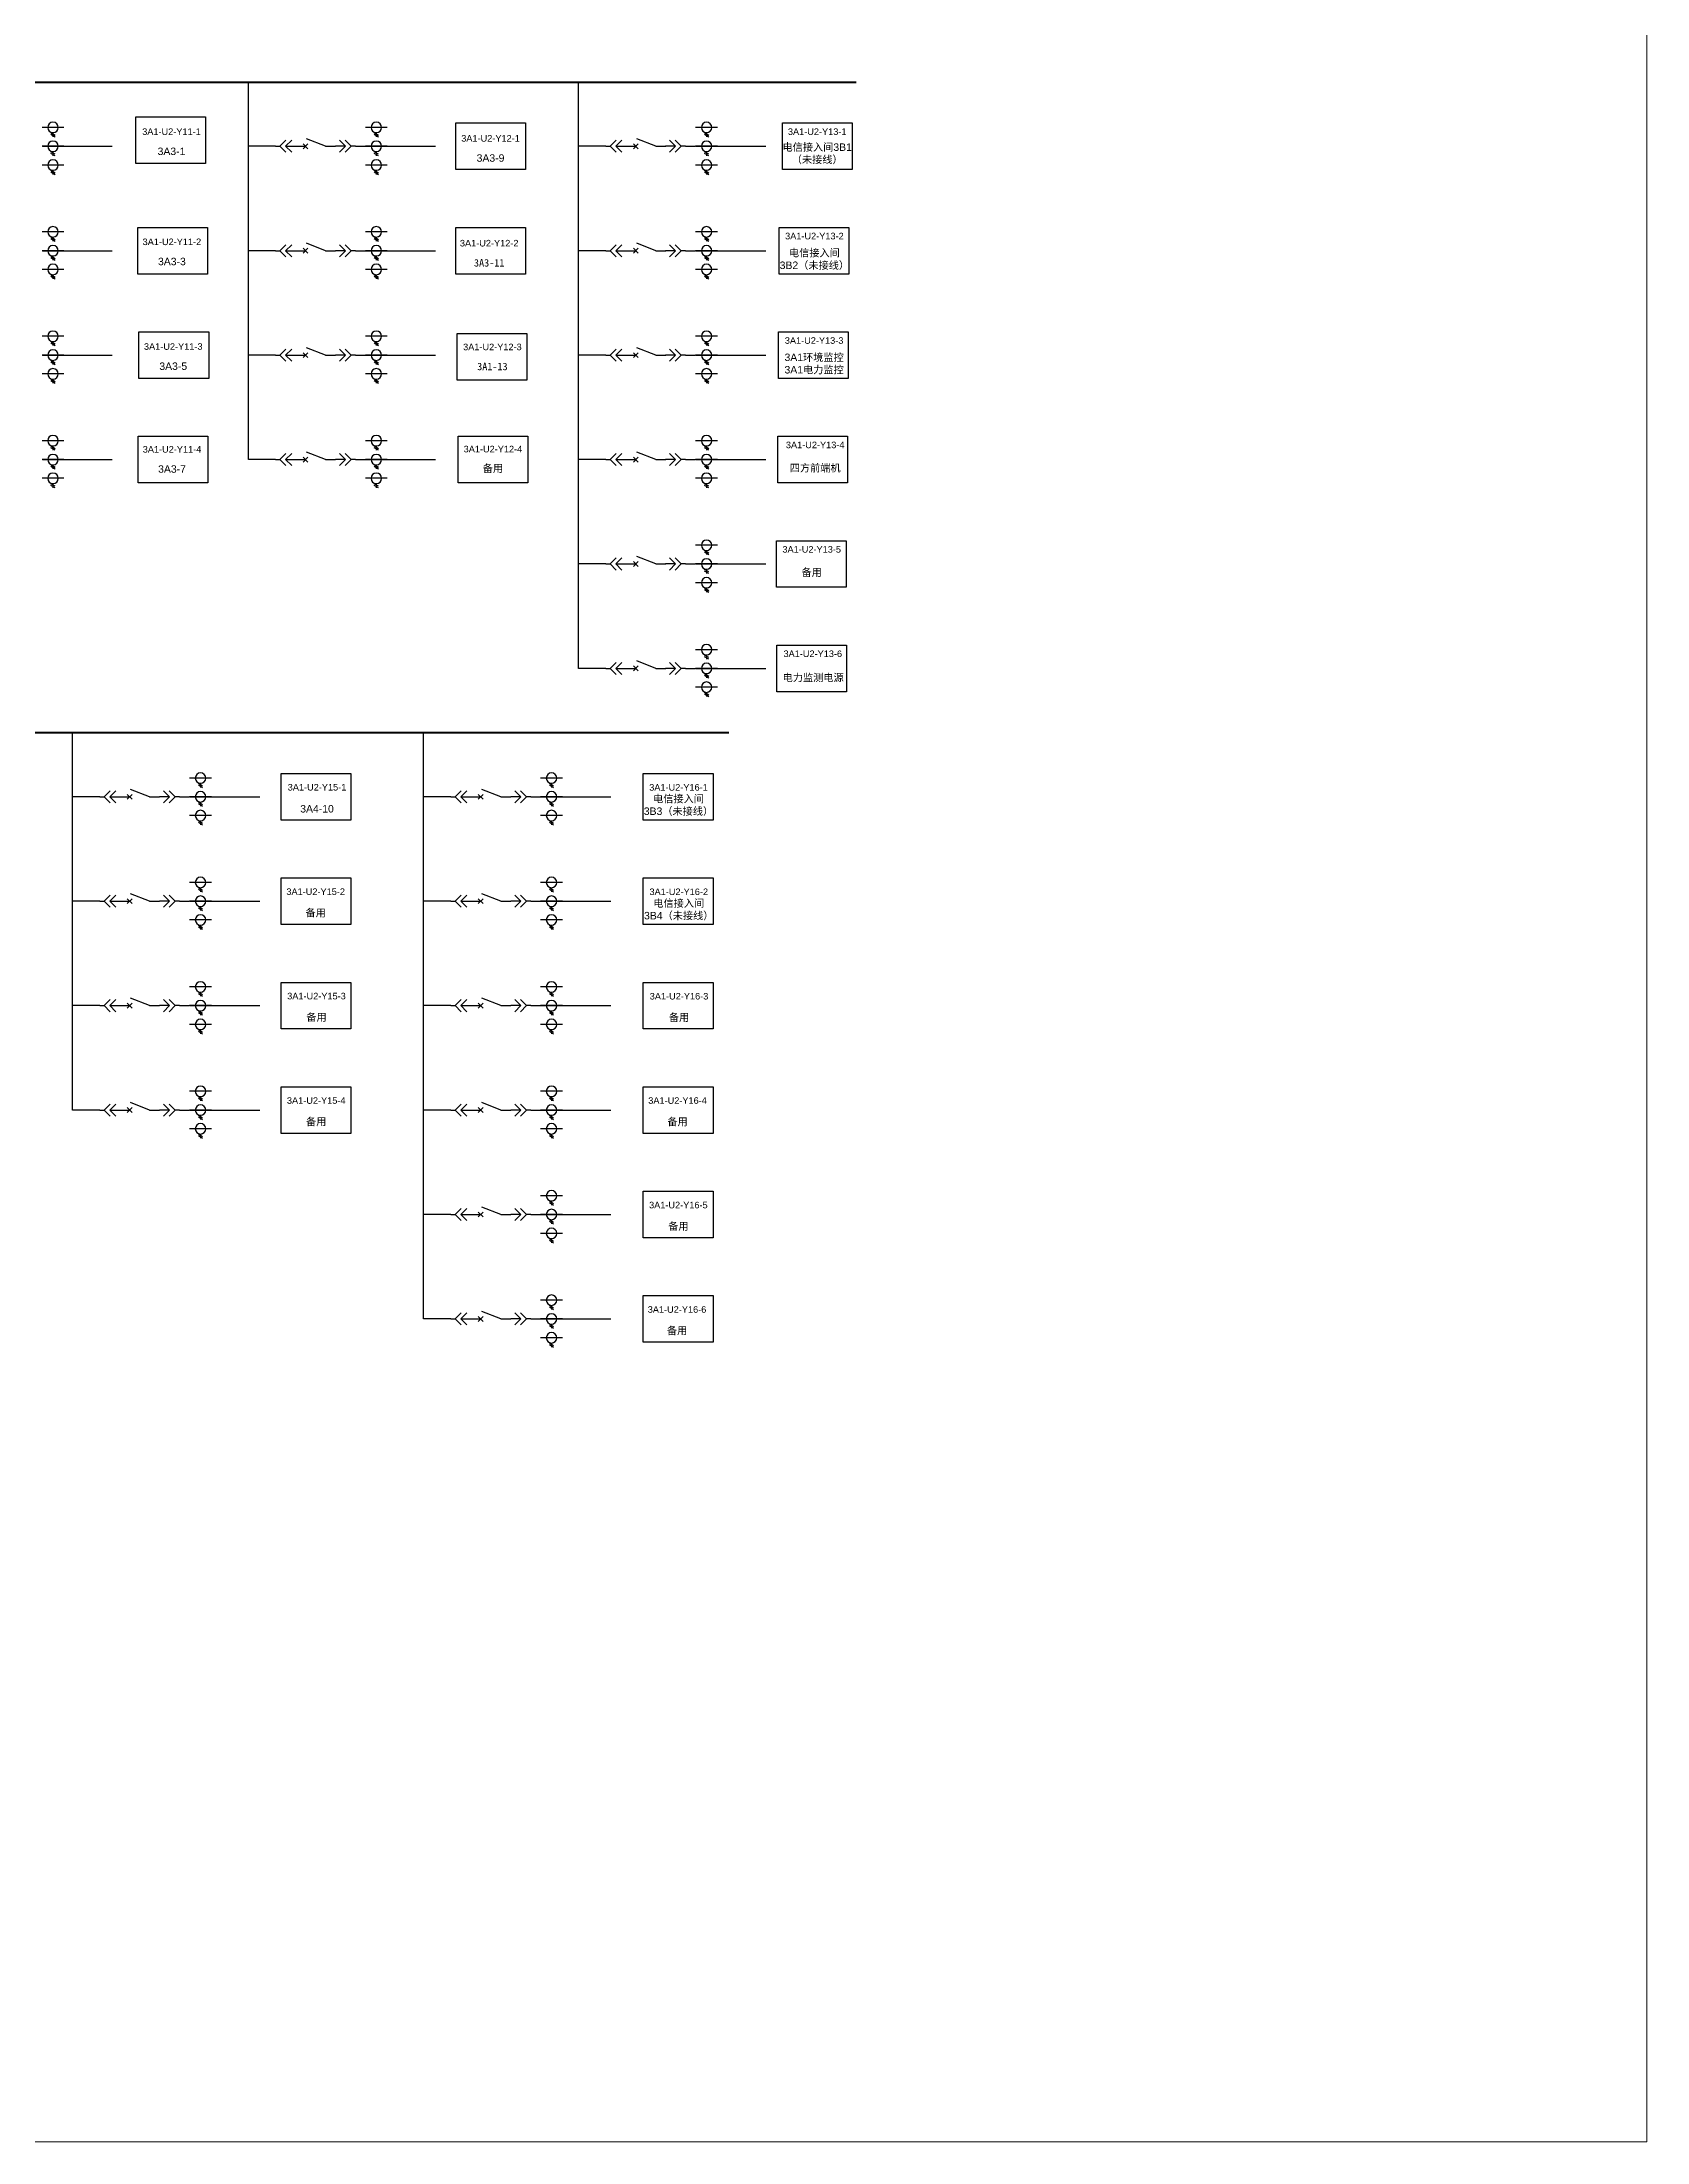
# Model space of a CAD drawing. Header units: millimetres. Extents: x 15 to 365, y 9 to 309.
# Drawn here: x 244.9 to 364.8, y 9.3 to 166.2 of the extents above; entities that cross this region are included whole.
import ezdxf

# ---------------------------------------------------------------- set-up
doc = ezdxf.new("R2010")
doc.units = ezdxf.units.MM
doc.styles.get("Standard").update_dxf_attribs({"font": 'arial.ttf'})

# ---------------------------------------------------------------- blocks, each defined once
blk = doc.blocks.new('DYDQAA03')
at = {"color": 0}
for points in [[(0, 0), (0, -1.5)], [(-2.12, -3.62), (0, -1.5)], [(-2.12, -5.62), (0, -3.5)], [(2.12, -3.62), (0, -1.5)], [(2.12, -5.62), (0, -3.5)], [(0, -3.5), (0, -7)]]:
    blk.add_lwpolyline(points, dxfattribs=at)
blk = doc.blocks.new('DYDQAA09')
at = {"color": 0}
blk.add_lwpolyline([(0, 0), (0, -3.5)], dxfattribs=at)
blk.add_lwpolyline([(0, 0), (0, -3.5)], dxfattribs=at)
blk.add_lwpolyline([(0, 0), (0, -3.5)], dxfattribs=at)
blk.add_lwpolyline([(0, 0), (0, -3.5)], dxfattribs=at)
blk.add_lwpolyline([(0, 0), (0, -3.5)], dxfattribs=at)
blk.add_lwpolyline([(0, 0), (0, -3.5)], dxfattribs=at)
blk.add_lwpolyline([(0, 0), (0, -3.5)], dxfattribs=at)
blk.add_lwpolyline([(0, 0), (0, -3.5)], dxfattribs=at)
blk.add_lwpolyline([(0, 0), (0, -3.5)], dxfattribs=at)
blk = doc.blocks.new('DYDQ0201')
at = {"color": 0}
for points in [[(0.86, -0.86), (-0.86, 0.86)], [(-0.86, -0.86), (0.86, 0.86)], [(0, -7), (-2.61, -0.37)]]:
    blk.add_lwpolyline(points, dxfattribs=at)
blk = doc.blocks.new('DYDQAA04')
at = {"color": 0}
for points in [[(0, -3.5), (0, 0)], [(-2.12, -1.38), (0, -3.5)], [(-2.12, -3.38), (0, -5.5)], [(2.12, -1.38), (0, -3.5)], [(2.12, -3.38), (0, -5.5)], [(0, -7), (0, -5.5)]]:
    blk.add_lwpolyline(points, dxfattribs=at)
blk = doc.blocks.new('A$C03DD39B5')
for p, q in [((417, 475), (283, 392)), ((417, 422), (283, 339)), ((350, 333), (350, 467))]:
    blk.add_line(p, q)
blk.add_lwpolyline([(700, 167), (0, 167)])
blk.add_circle((350, 167), 167)

msp = doc.modelspace()

# ---------------------------------------------------------------- linework, layer by layer
at = {"color": 1, "lineweight": 40}
for p, q in [((229.1, 163.2, 2044.46), (305.68, 163.2, 2044.46)), ((215.96, 114.61, 2451.43), (296.18, 114.61, 2451.43))]:
    msp.add_line(p, q, dxfattribs=at)
for p, q in [((260.29, 150.61, 2044.46), (260.29, 163.2, 2044.46)), ((284.96, 150.61, -6182.45), (284.96, 163.2, 2044.46)), ((244.92, 158.41, 2862.41), (246.56, 158.41, 2862.41)), ((246.56, 158.41, 2862.41), (250.13, 158.41, 2862.41)), ((262.33, 158.41, 661.18), (260.29, 158.41, 1352.82)), ((269.07, 158.41, 2862.41), (270.71, 158.41, 2862.41)), ((270.71, 158.41, 2862.41), (274.28, 158.41, 2862.41)), ((286.99, 158.41, -7565.73), (284.96, 158.41, -6874.09)), ((293.74, 158.41, -5364.51), (295.38, 158.41, -5364.51)), ((295.38, 158.41, -5364.51), (298.95, 158.41, -5364.51)), ((244.92, 150.61, 4245.69), (246.56, 150.61, 4245.69)), ((246.56, 150.61, 4245.69), (250.13, 150.61, 4245.69)), ((262.33, 150.61, 2044.46), (260.29, 150.61, 2044.46)), ((260.29, 142.81, 2736.11), (260.29, 150.61, 2044.46)), ((269.07, 150.61, 4245.69), (270.71, 150.61, 4245.69)), ((270.71, 150.61, 4245.69), (274.28, 150.61, 4245.69)), ((286.99, 150.61, -6182.45), (284.96, 150.61, -6182.45)), ((284.96, 142.81, -5490.81), (284.96, 150.61, -6182.45)), ((293.74, 150.61, -3981.23), (295.38, 150.61, -3981.23)), ((295.38, 150.61, -3981.23), (298.95, 150.61, -3981.23)), ((244.92, 142.81, 4937.33), (246.56, 142.81, 4937.33)), ((246.56, 142.81, 4937.33), (250.13, 142.81, 4937.33)), ((262.33, 142.81, 2736.11), (260.29, 142.81, 2736.11)), ((260.29, 135.01, 3427.75), (260.29, 142.81, 2736.11)), ((269.07, 142.81, 4937.33), (270.71, 142.81, 4937.33)), ((270.71, 142.81, 4937.33), (274.28, 142.81, 4937.33)), ((286.99, 142.81, -5490.81), (284.96, 142.81, -5490.81)), ((284.96, 135.01, -4799.17), (284.96, 142.81, -5490.81)), ((293.74, 142.81, -3289.59), (295.38, 142.81, -3289.59)), ((295.38, 142.81, -3289.59), (298.95, 142.81, -3289.59)), ((244.92, 135.01, 5628.97), (246.56, 135.01, 5628.97)), ((246.56, 135.01, 5628.97), (250.13, 135.01, 5628.97)), ((262.33, 135.01, 3427.75), (260.29, 135.01, 3427.75)), ((269.07, 135.01, 5628.97), (270.71, 135.01, 5628.97)), ((270.71, 135.01, 5628.97), (274.28, 135.01, 5628.97)), ((286.99, 135.01, -4799.17), (284.96, 135.01, -4799.17)), ((284.96, 127.21, -4107.09), (284.96, 135.01, -4798.73)), ((293.74, 135.01, -2597.95), (295.38, 135.01, -2597.95)), ((295.38, 135.01, -2597.95), (298.95, 135.01, -2597.95)), ((286.99, 127.21, -4107.09), (284.96, 127.21, -4107.09)), ((284.96, 119.41, -3415.45), (284.96, 127.21, -4107.09)), ((293.74, 127.21, -1905.86), (295.38, 127.21, -1905.86)), ((295.38, 127.21, -1905.86), (298.95, 127.21, -1905.86)), ((286.99, 119.41, -3415.45), (284.96, 119.41, -3415.45)), ((293.74, 119.41, -1214.22), (295.38, 119.41, -1214.22)), ((295.38, 119.41, -1214.22), (298.95, 119.41, -1214.22)), ((247.15, 102.02, 2451.43), (247.15, 114.61, 2451.43)), ((273.38, 102.02, -5775.48), (273.38, 114.61, 2451.43)), ((249.19, 109.82, 1068.15), (247.15, 109.82, 1759.79)), ((255.94, 109.82, 3269.37), (257.58, 109.82, 3269.37)), ((257.58, 109.82, 3269.37), (261.14, 109.82, 3269.37)), ((275.42, 109.82, -7158.77), (273.38, 109.82, -6467.12)), ((282.17, 109.82, -4957.54), (283.81, 109.82, -4957.54)), ((283.81, 109.82, -4957.54), (287.37, 109.82, -4957.54)), ((249.19, 102.02, 2451.43), (247.15, 102.02, 2451.43)), ((247.15, 94.22, 3143.07), (247.15, 102.02, 2451.43)), ((255.94, 102.02, 4652.65), (257.58, 102.02, 4652.65)), ((257.58, 102.02, 4652.65), (261.14, 102.02, 4652.65)), ((275.42, 102.02, -5775.48), (273.38, 102.02, -5775.48)), ((273.38, 94.22, -5083.84), (273.38, 102.02, -5775.48)), ((282.17, 102.02, -3574.26), (283.81, 102.02, -3574.26)), ((283.81, 102.02, -3574.26), (287.37, 102.02, -3574.26)), ((249.19, 94.22, 3143.07), (247.15, 94.22, 3143.07)), ((247.15, 86.42, 3834.71), (247.15, 94.22, 3143.07)), ((255.94, 94.22, 5344.3), (257.58, 94.22, 5344.3)), ((257.58, 94.22, 5344.3), (261.14, 94.22, 5344.3)), ((275.42, 94.22, -5083.84), (273.38, 94.22, -5083.84)), ((273.38, 86.42, -4392.2), (273.38, 94.22, -5083.84)), ((282.17, 94.22, -2882.62), (283.81, 94.22, -2882.62)), ((283.81, 94.22, -2882.62), (287.37, 94.22, -2882.62)), ((249.19, 86.42, 3834.71), (247.15, 86.42, 3834.71)), ((255.94, 86.42, 6035.94), (257.58, 86.42, 6035.94)), ((257.58, 86.42, 6035.94), (261.14, 86.42, 6035.94)), ((275.42, 86.42, -4392.2), (273.38, 86.42, -4392.2)), ((273.38, 78.62, -3700.12), (273.38, 86.42, -4391.76)), ((282.17, 86.42, -2190.98), (283.81, 86.42, -2190.98)), ((283.81, 86.42, -2190.98), (287.37, 86.42, -2190.98)), ((275.42, 78.62, -3700.12), (273.38, 78.62, -3700.12)), ((273.38, 70.82, -3008.48), (273.38, 78.62, -3700.12)), ((282.17, 78.62, -1498.9), (283.81, 78.62, -1498.9)), ((283.81, 78.62, -1498.9), (287.37, 78.62, -1498.9)), ((275.42, 70.82, -3008.48), (273.38, 70.82, -3008.48)), ((282.17, 70.82, -807.26), (283.81, 70.82, -807.26)), ((283.81, 70.82, -807.26), (287.37, 70.82, -807.26))]:
    msp.add_line(p, q)
at = {"color": 1, "lineweight": 13, "ltscale": 0.001071}
msp.add_lwpolyline([(15.42, 309.08), (364.76, 309.08), (364.76, 9.34), (15.42, 9.34)], close=True, dxfattribs=at)
for points, elevation in [([(251.88, 160.6), (257.09, 160.6), (257.09, 157.13), (251.88, 157.13)], 817.94), ([(275.78, 160.15), (280.99, 160.15), (280.99, 156.67), (275.78, 156.67)], 817.94), ([(300.18, 160.15), (305.39, 160.15), (305.39, 156.67), (300.18, 156.67)], -5364.51), ([(252.04, 152.35), (257.25, 152.35), (257.25, 148.87), (252.04, 148.87)], 2201.22), ([(275.78, 152.35), (280.99, 152.35), (280.99, 148.87), (275.78, 148.87)], 2201.22), ([(299.94, 152.35), (305.15, 152.35), (305.15, 148.87), (299.94, 148.87)], -3981.23), ([(252.12, 144.55), (257.33, 144.55), (257.33, 141.07), (252.12, 141.07)], 2892.86), ([(275.89, 144.42), (281.1, 144.42), (281.1, 140.94), (275.89, 140.94)], -8260.02), ([(299.88, 144.55), (305.09, 144.55), (305.09, 141.07), (299.88, 141.07)], -3289.59), ([(252.06, 136.75), (257.27, 136.75), (257.27, 133.28), (252.06, 133.28)], 3584.5), ([(275.96, 136.75), (281.17, 136.75), (281.17, 133.28), (275.96, 133.28)], 3584.5), ([(299.84, 136.75), (305.05, 136.75), (305.05, 133.28), (299.84, 133.28)], -2597.95), ([(299.73, 128.95), (304.94, 128.95), (304.94, 125.47), (299.73, 125.47)], -1905.86), ([(299.77, 121.15), (304.98, 121.15), (304.98, 117.67), (299.77, 117.67)], -1214.22), ([(262.73, 111.56), (267.94, 111.56), (267.94, 108.08), (262.73, 108.08)], 3269.37), ([(289.79, 111.56), (295, 111.56), (295, 108.08), (289.79, 108.08)], -4957.54), ([(262.73, 103.76), (267.94, 103.76), (267.94, 100.28), (262.73, 100.28)], 3269.37), ([(289.79, 103.76), (295, 103.76), (295, 100.28), (289.79, 100.28)], -4957.54), ([(262.73, 95.96), (267.94, 95.96), (267.94, 92.48), (262.73, 92.48)], 3269.37), ([(289.79, 95.96), (295, 95.96), (295, 92.48), (289.79, 92.48)], -4957.54), ([(262.73, 88.16), (267.94, 88.16), (267.94, 84.68), (262.73, 84.68)], 3269.37), ([(289.79, 88.16), (295, 88.16), (295, 84.68), (289.79, 84.68)], -4957.54), ([(289.79, 80.35), (295, 80.35), (295, 76.88), (289.79, 76.88)], -4957.54), ([(289.79, 72.56), (295, 72.56), (295, 69.08), (289.79, 69.08)], -4957.54)]:
    msp.add_lwpolyline(points, close=True, dxfattribs=dict(elevation=elevation))

# ---------------------------------------------------------------- block references
at = {"linetype": 'Continuous', "xscale": -0.00233888397733859, "yscale": 0.00233888397733859, "zscale": 0.00233888397733859, "rotation": 180}
for p in [(244.88, 160.21, 2862.41), (269.03, 160.21, 2862.41), (293.7, 160.21, -5364.51), (244.88, 158.8, 2862.41), (269.03, 158.8, 2862.41), (293.7, 158.8, -5364.51), (244.88, 157.4, 2862.41), (269.03, 157.4, 2862.41), (293.7, 157.4, -5364.51), (244.88, 152.41, 4245.69), (269.03, 152.41, 4245.69), (293.7, 152.41, -3981.23), (244.88, 151, 4245.69), (269.03, 151, 4245.69), (293.7, 151, -3981.23), (244.88, 149.6, 4245.69), (269.03, 149.6, 4245.69), (293.7, 149.6, -3981.23), (244.88, 144.61, 4937.33), (269.03, 144.61, 4937.33), (293.7, 144.61, -3289.59), (244.88, 143.2, 4937.33), (269.03, 143.2, 4937.33), (293.7, 143.2, -3289.59), (244.88, 141.8, 4937.33), (269.03, 141.8, 4937.33), (293.7, 141.8, -3289.59), (244.88, 136.81, 5628.97), (269.03, 136.81, 5628.97), (293.7, 136.81, -2597.95), (244.88, 135.4, 5628.97), (269.03, 135.4, 5628.97), (293.7, 135.4, -2597.95), (244.88, 134, 5628.97), (269.03, 134, 5628.97), (293.7, 134, -2597.95), (293.7, 129, -1905.86), (293.7, 127.6, -1905.86), (293.7, 126.2, -1905.86), (293.7, 121.2, -1214.22), (293.7, 119.8, -1214.22), (293.7, 118.4, -1214.22), (255.9, 111.61, 3269.37), (282.12, 111.61, -4957.54), (255.9, 110.21, 3269.37), (282.12, 110.21, -4957.54), (255.9, 108.81, 3269.37), (282.12, 108.81, -4957.54), (255.9, 103.81, 4652.65), (282.12, 103.81, -3574.26), (255.9, 102.41, 4652.65), (282.12, 102.41, -3574.26), (255.9, 101.01, 4652.65), (282.12, 101.01, -3574.26), (255.9, 96.01, 5344.3), (282.12, 96.01, -2882.62), (255.9, 94.61, 5344.3), (282.12, 94.61, -2882.62), (255.9, 93.21, 5344.3), (282.12, 93.21, -2882.62), (255.9, 88.21, 6035.94), (282.12, 88.21, -2190.98), (255.9, 86.81, 6035.94), (282.12, 86.81, -2190.98), (255.9, 85.41, 6035.94), (282.12, 85.41, -2190.98), (282.12, 80.41, -1498.9), (282.12, 79.01, -1498.9), (282.12, 77.6, -1498.9), (282.12, 72.61, -807.26), (282.12, 71.21, -807.26), (282.12, 69.8, -807.26)]:
    msp.add_blockref('A$C03DD39B5', p, dxfattribs=at)
at = {"xscale": -0.2128962921302706, "yscale": 0.2128962921302706, "zscale": 0.2128962921302706, "rotation": 90}
for name, p in [('DYDQAA03', (262.33, 158.41, 661.18)), ('DYDQ0201', (264.56, 158.41, 661.18)), ('DYDQAA04', (266.8, 158.41, 661.18)), ('DYDQAA03', (286.99, 158.41, -7565.73)), ('DYDQ0201', (289.23, 158.41, -7565.73)), ('DYDQAA04', (291.46, 158.41, -7565.73)), ('DYDQAA09', (263.82, 158.41, 661.18)), ('DYDQAA09', (266.05, 158.41, 661.18)), ('DYDQAA09', (268.29, 158.41, 661.18)), ('DYDQAA09', (288.48, 158.41, -7565.73)), ('DYDQAA09', (290.72, 158.41, -7565.73)), ('DYDQAA09', (292.95, 158.41, -7565.73)), ('DYDQAA03', (262.33, 150.61, 2044.46)), ('DYDQAA09', (263.82, 150.61, 2044.46)), ('DYDQ0201', (264.56, 150.61, 2044.46)), ('DYDQAA09', (266.05, 150.61, 2044.46)), ('DYDQAA04', (266.8, 150.61, 2044.46)), ('DYDQAA09', (268.29, 150.61, 2044.46)), ('DYDQAA03', (286.99, 150.61, -6182.45)), ('DYDQAA09', (288.48, 150.61, -6182.45)), ('DYDQ0201', (289.23, 150.61, -6182.45)), ('DYDQAA09', (290.72, 150.61, -6182.45)), ('DYDQAA04', (291.46, 150.61, -6182.45)), ('DYDQAA09', (292.95, 150.61, -6182.45)), ('DYDQAA03', (262.33, 142.81, 2736.11)), ('DYDQAA09', (263.82, 142.81, 2736.11)), ('DYDQ0201', (264.56, 142.81, 2736.11)), ('DYDQAA09', (266.05, 142.81, 2736.11)), ('DYDQAA04', (266.8, 142.81, 2736.11)), ('DYDQAA09', (268.29, 142.81, 2736.11)), ('DYDQAA03', (286.99, 142.81, -5490.81)), ('DYDQAA09', (288.48, 142.81, -5490.81)), ('DYDQ0201', (289.23, 142.81, -5490.81)), ('DYDQAA09', (290.72, 142.81, -5490.81)), ('DYDQAA04', (291.46, 142.81, -5490.81)), ('DYDQAA09', (292.95, 142.81, -5490.81)), ('DYDQAA03', (262.33, 135.01, 3427.75)), ('DYDQAA09', (263.82, 135.01, 3427.75)), ('DYDQ0201', (264.56, 135.01, 3427.75)), ('DYDQAA09', (266.05, 135.01, 3427.75)), ('DYDQAA04', (266.8, 135.01, 3427.75)), ('DYDQAA09', (268.29, 135.01, 3427.75)), ('DYDQAA03', (286.99, 135.01, -4799.17)), ('DYDQAA09', (288.48, 135.01, -4799.17)), ('DYDQ0201', (289.23, 135.01, -4799.17)), ('DYDQAA09', (290.72, 135.01, -4799.17)), ('DYDQAA04', (291.46, 135.01, -4799.17)), ('DYDQAA09', (292.95, 135.01, -4799.17)), ('DYDQAA03', (286.99, 127.21, -4107.09)), ('DYDQAA09', (288.48, 127.21, -4107.09)), ('DYDQ0201', (289.23, 127.21, -4107.09)), ('DYDQAA09', (290.72, 127.21, -4107.09)), ('DYDQAA04', (291.46, 127.21, -4107.09)), ('DYDQAA09', (292.95, 127.21, -4107.09)), ('DYDQAA03', (286.99, 119.41, -3415.45)), ('DYDQAA09', (288.48, 119.41, -3415.45)), ('DYDQ0201', (289.23, 119.41, -3415.45)), ('DYDQAA09', (290.72, 119.41, -3415.45)), ('DYDQAA04', (291.46, 119.41, -3415.45)), ('DYDQAA09', (292.95, 119.41, -3415.45)), ('DYDQAA03', (249.19, 109.82, 1068.15)), ('DYDQAA09', (250.68, 109.82, 1068.15)), ('DYDQ0201', (251.42, 109.82, 1068.15)), ('DYDQAA09', (252.91, 109.82, 1068.15)), ('DYDQAA04', (253.66, 109.82, 1068.15)), ('DYDQAA09', (255.15, 109.82, 1068.15)), ('DYDQAA03', (275.42, 109.82, -7158.77)), ('DYDQAA09', (276.91, 109.82, -7158.77)), ('DYDQ0201', (277.65, 109.82, -7158.77)), ('DYDQAA09', (279.14, 109.82, -7158.77)), ('DYDQAA04', (279.89, 109.82, -7158.77)), ('DYDQAA09', (281.38, 109.82, -7158.77)), ('DYDQAA03', (249.19, 102.02, 2451.43)), ('DYDQAA09', (250.68, 102.02, 2451.43)), ('DYDQ0201', (251.42, 102.02, 2451.43)), ('DYDQAA09', (252.91, 102.02, 2451.43)), ('DYDQAA04', (253.66, 102.02, 2451.43)), ('DYDQAA09', (255.15, 102.02, 2451.43)), ('DYDQAA03', (275.42, 102.02, -5775.48)), ('DYDQAA09', (276.91, 102.02, -5775.48)), ('DYDQ0201', (277.65, 102.02, -5775.48)), ('DYDQAA09', (279.14, 102.02, -5775.48)), ('DYDQAA04', (279.89, 102.02, -5775.48)), ('DYDQAA09', (281.38, 102.02, -5775.48)), ('DYDQAA03', (249.19, 94.22, 3143.07)), ('DYDQAA09', (250.68, 94.22, 3143.07)), ('DYDQ0201', (251.42, 94.22, 3143.07)), ('DYDQAA09', (252.91, 94.22, 3143.07)), ('DYDQAA04', (253.66, 94.22, 3143.07)), ('DYDQAA09', (255.15, 94.22, 3143.07)), ('DYDQAA03', (275.42, 94.22, -5083.84)), ('DYDQAA09', (276.91, 94.22, -5083.84)), ('DYDQ0201', (277.65, 94.22, -5083.84)), ('DYDQAA09', (279.14, 94.22, -5083.84)), ('DYDQAA04', (279.89, 94.22, -5083.84)), ('DYDQAA09', (281.38, 94.22, -5083.84)), ('DYDQAA03', (249.19, 86.42, 3834.71)), ('DYDQAA09', (250.68, 86.42, 3834.71)), ('DYDQ0201', (251.42, 86.42, 3834.71)), ('DYDQAA09', (252.91, 86.42, 3834.71)), ('DYDQAA04', (253.66, 86.42, 3834.71)), ('DYDQAA09', (255.15, 86.42, 3834.71)), ('DYDQAA03', (275.42, 86.42, -4392.2)), ('DYDQAA09', (276.91, 86.42, -4392.2)), ('DYDQ0201', (277.65, 86.42, -4392.2)), ('DYDQAA09', (279.14, 86.42, -4392.2)), ('DYDQAA04', (279.89, 86.42, -4392.2)), ('DYDQAA09', (281.38, 86.42, -4392.2)), ('DYDQAA03', (275.42, 78.62, -3700.12)), ('DYDQAA09', (276.91, 78.62, -3700.12)), ('DYDQ0201', (277.65, 78.62, -3700.12)), ('DYDQAA09', (279.14, 78.62, -3700.12)), ('DYDQAA04', (279.89, 78.62, -3700.12)), ('DYDQAA09', (281.38, 78.62, -3700.12)), ('DYDQAA03', (275.42, 70.82, -3008.48)), ('DYDQAA09', (276.91, 70.82, -3008.48)), ('DYDQ0201', (277.65, 70.82, -3008.48)), ('DYDQAA09', (279.14, 70.82, -3008.48)), ('DYDQAA04', (279.89, 70.82, -3008.48)), ('DYDQAA09', (281.38, 70.82, -3008.48))]:
    msp.add_blockref(name, p, dxfattribs=at)

# ---------------------------------------------------------------- texts
at = {"width": 5.2091, "attachment_point": 5}
for s, insert, char_height in [('3A1-U2-Y11-1', (254.55, 159.5), 0.4901), ('3A1-U2-Y12-1', (278.38, 159, 94.81), 0.4901), ('{\\f宋体|b0|i0|c134|p2;\\H0.78125x;电信接入间\\fArial|b0|i0|c0|p34;3B1\\f宋体|b0|i0|c134|p2;（未接线）\\P\\fArial|b0|i0|c0|p34;\\P}', (302.78, 157.38, -5364.51), 0.7128), ('3A1-U2-Y13-1', (302.78, 159.5, -5364.51), 0.4901), ('{\\H0.78125x;3A3-1\\P}', (254.55, 158.03), 0.7128), ('{\\H0.78125x;3A3-9\\P}', (278.38, 157.53, 94.81), 0.7128), ('3A1-U2-Y11-2', (254.58, 151.27, 1478.09), 0.4901), ('3A1-U2-Y12-2', (278.28, 151.17, 1478.09), 0.4901), ('{\\f宋体|b0|i0|c134|p2;\\H0.78125x;电信接入间\\P\\fArial|b0|i0|c0|p34;3B2\\f宋体|b0|i0|c134|p2;（未接线）}', (302.57, 149.95, -2597.95), 0.7128), ('3A1-U2-Y13-2', (302.57, 151.7, -2597.95), 0.4901), ('{\\H0.78125x;3A3-3\\P}', (254.58, 149.8, 1478.09), 0.7128), ('{\\f宋体|b0|i0|c134|p2;\\H0.78125x;3A3-11}', (278.28, 149.7, 1478.09), 0.7128), ('3A1-U2-Y11-3', (254.68, 143.45, 2169.73), 0.4901), ('3A1-U2-Y12-3', (278.52, 143.42, 2169.73), 0.4901), ('3A1环境监控\\P3A1电力监控', (302.55, 142.15, -1214.66), 0.557), ('3A1-U2-Y13-3', (302.55, 143.9, -1214.66), 0.4901), ('{\\H0.78125x;3A3-5\\P}', (254.68, 141.98, 2169.73), 0.7128), ('{\\f宋体|b0|i0|c134|p2;\\H0.78125x;3A1-13}', (278.52, 141.96, 2169.73), 0.7128), ('3A1-U2-Y11-4', (254.59, 135.77, 2861.37), 0.4901), ('3A1-U2-Y12-4', (278.56, 135.79, 2861.37), 0.4901), ('3A1-U2-Y13-4', (302.63, 136.1, 168.62), 0.4901), ('{\\H0.78125x;3A3-7\\P}', (254.59, 134.3, 2861.37), 0.7128), ('{\\H0.78125x;备用\\P}', (278.56, 134.32, 2861.37), 0.7128), ('{\\fSimSun|b0|i0|c134|p2;\\H0.78125x;四方前端机}', (302.63, 134.35, 168.62), 0.7128), ('3A1-U2-Y13-5', (302.37, 128.3, 10735.2), 0.4901), ('{\\H0.78125x;备用\\P}', (302.37, 126.55, 1552.78), 0.7128), ('3A1-U2-Y13-6', (302.45, 120.5, 2936.06), 0.4901), ('{\\f宋体|b0|i0|c134|p2;\\H0.78125x;电力监测电源}', (302.48, 118.69, 7924.26), 0.7128), ('3A1-U2-Y15-1', (265.42, 110.53, 3269.37), 0.4901), ('{\\f宋体|b0|i0|c134|p2;\\H0.78125x;电信接入间\\P\\fArial|b0|i0|c0|p34;3B3\\f宋体|b0|i0|c134|p2;（未接线）}', (292.42, 109.17, -4958.39), 0.7128), ('3A1-U2-Y16-1', (292.42, 110.52, -4958.39), 0.4901), ('{\\H0.78125x;3A4-10\\P}', (265.42, 108.92, 3269.37), 0.7128), ('3A1-U2-Y15-2', (265.32, 102.73, 4652.65), 0.4901), ('{\\f宋体|b0|i0|c134|p2;\\H0.78125x;电信接入间\\P\\fArial|b0|i0|c0|p34;3B4\\f宋体|b0|i0|c134|p2;（未接线）}', (292.44, 101.37, -3575.11), 0.7128), ('3A1-U2-Y16-2', (292.44, 102.72, -3575.11), 0.4901), ('{\\H0.78125x;备用\\P}', (265.32, 101.12, 4652.65), 0.7128), ('3A1-U2-Y15-3', (265.38, 94.93, 5344.3), 0.4901), ('3A1-U2-Y16-3', (292.46, 94.92, -2883.47), 0.4901), ('{\\H0.78125x;备用\\P}', (265.38, 93.32, 5344.3), 0.7128), ('{\\H0.78125x;备用\\P}', (292.46, 93.31, -2883.47), 0.7128), ('3A1-U2-Y15-4', (265.36, 87.13, 6035.94), 0.4901), ('3A1-U2-Y16-4', (292.35, 87.13, -2191.82), 0.4901), ('{\\H0.78125x;备用\\P}', (265.36, 85.52, 6035.94), 0.7128), ('{\\H0.78125x;备用\\P}', (292.35, 85.51, -2191.82), 0.7128), ('3A1-U2-Y16-5', (292.41, 79.32, -1499.74), 0.4901), ('{\\H0.78125x;备用\\P}', (292.41, 77.71, -1499.74), 0.7128), ('3A1-U2-Y16-6', (292.31, 71.52, -808.1), 0.4901), ('{\\H0.78125x;备用\\P}', (292.31, 69.91, -808.1), 0.7128)]:
    msp.add_mtext(s, dxfattribs=dict(at, insert=insert, char_height=char_height))

doc.saveas('drawing.dxf')
